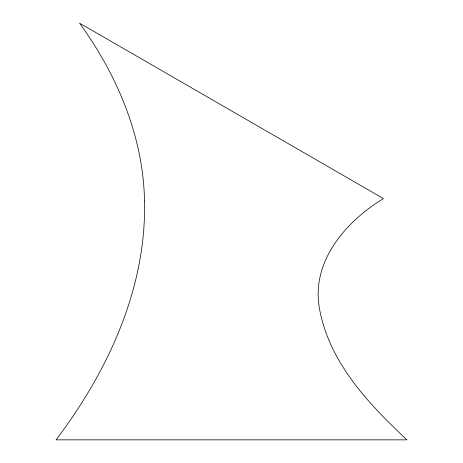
<?xml version="1.0" encoding="UTF-8"?>
<svg xmlns="http://www.w3.org/2000/svg" width="463" height="463" viewBox="0 0 463 463"><rect width="100%" height="100%" fill="white"/><g stroke="black" fill="none" stroke-linecap="round" stroke-linejoin="round"><path stroke-width="0.69" d="M144.508 200.994C146.545 288.374 107.844 371.436 56.046 439.85L406.954 439.85C368.722 404.106 329.396 362.541 319.58 309.191C310.604 261.873 345.618 221.54 383.445 198.604L79.555 23.15C117.017 74.844 143.351 136.458 144.508 200.994"/></g></svg>
